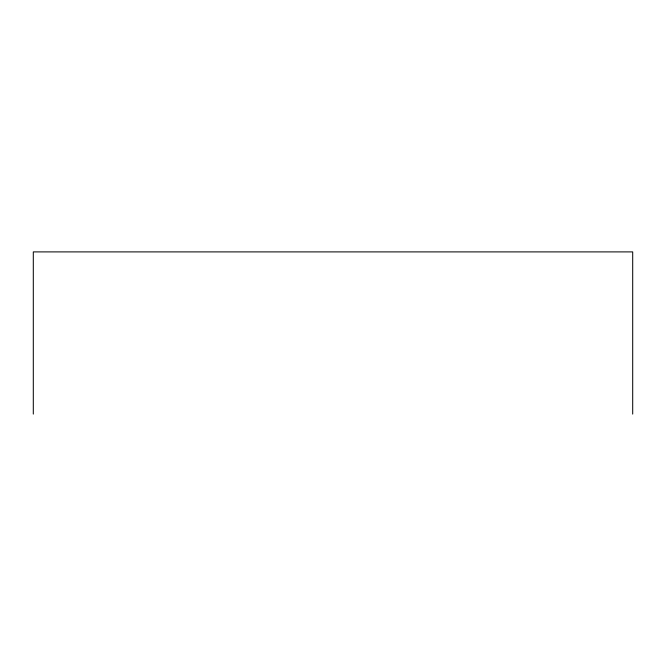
<?xml version="1.0" encoding="UTF-8"?>
<svg xmlns="http://www.w3.org/2000/svg" width="666" height="666" viewBox="0 0 666 666"><rect width="100%" height="100%" fill="white"/><g stroke="black" fill="none" stroke-linecap="round" stroke-linejoin="round"><path stroke-width="1" d="M632.7 414.102L632.7 251.898L33.3 251.898L33.3 414.102"/></g></svg>
